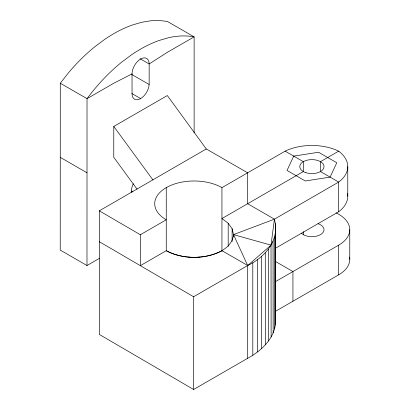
<?xml version="1.0" encoding="UTF-8"?>
<svg xmlns="http://www.w3.org/2000/svg" width="410" height="410" viewBox="0 0 410 410"><rect width="100%" height="100%" fill="white"/><g stroke="black" fill="none" stroke-linecap="round" stroke-linejoin="round"><path stroke-width="0.61" d="M194.13 132.768L194.125 36.869L167.352 21.433L159.244 20.5L150.69 20.787L141.783 22.268L132.614 24.923A136.797 78.992 -60 0 0 104.371 39.621L95.017 46.612A136.797 78.992 -60 0 0 68.383 72.929L60.285 83.23L60.224 250.064L86.987 265.531L99.568 258.279M86.987 265.531L87.022 98.666A136.797 78.992 -60 0 1 121.78 62.079L131.133 55.084A136.797 78.992 -60 0 1 159.372 40.385L168.546 37.73A136.797 78.992 -60 0 1 194.125 36.869L167.336 52.316L149.168 63.975L149.148 84.501A12.115 6.996 -60 0 1 142.203 97.503L139.974 98.938A12.115 6.996 -60 0 1 132.056 92.916L132.03 73.867A12.115 6.996 -60 0 1 140.599 59.03A12.115 6.996 -60 0 1 149.168 63.975L140.066 58.717M206.281 148.963L99.333 210.817L99.374 334.463L193.617 389.5L247.701 358.273C261.79 350.668 275.694 337.507 275.71 320.364L275.653 228.093L275.335 223.645L274.423 219.176L247.645 203.714L247.645 172.8L206.281 148.963L167.321 95.54L113.785 126.444L113.775 157.327L137.099 189.189M221.943 251.181L221.943 187.642L285.135 151.157A41.333 23.862 0 0 1 338.68 151.157A43.988 25.394 0 0 1 338.686 182.071L338.686 211.755L275.53 248.214M275.653 228.093C275.761 245.149 262.169 258.587 247.701 265.521L193.607 296.753L193.617 389.5M320.476 171.559L338.686 182.071L274.423 219.176L271.015 245.154L271.123 337.035M99.333 210.817L140.343 234.751L140.348 265.665L166.25 250.71C173.199 254.61 181.092 256.516 188.989 257.178L189.03 256.983M140.343 234.751L166.25 219.796A39.38 22.734 0 0 1 166.25 187.642A39.38 22.734 0 0 1 221.943 187.642M303.338 171.559L221.943 218.556L228.191 223.26L232.127 228.734L233.474 234.612L247.701 265.521L247.701 358.273M338.68 151.157L320.476 161.668L320.476 171.769M275.515 281.619L338.686 245.144A37.869 21.863 0 0 0 336.067 212.851M275.51 311.298L338.686 274.828A37.869 21.863 0 0 0 349.566 257.085M132.03 73.867L113.785 83.24L87.022 98.666L60.285 83.23M188.989 257.178C197.359 257.752 205.851 256.906 213.846 254.308C222.866 251.268 232.665 244.96 233.474 234.612L274.423 219.176M285.135 151.157L303.338 161.668L303.338 171.769M131.661 74.405L149.148 84.501M131.841 93.495L140.584 98.543M275.269 261.36L292.935 271.558L292.935 301.242M131.246 190.988L132.886 191.931M198.983 256.998L199.286 257.172M60.239 157.322L86.971 172.779M99.343 241.726L193.607 296.753M113.785 126.444L152.889 179.862M275.366 316.13L275.71 320.364M275.335 223.645L275.458 324.597M274.505 236.831L274.603 328.81M273.05 241.059L273.152 332.961M268.417 249.09L268.519 340.997M265.275 252.842L265.367 344.825M261.606 256.383L261.683 348.49M257.434 259.689L257.49 351.964M252.791 262.743L252.821 355.234M349.776 229.687L349.776 259.371M347.772 166.614L347.772 196.293M338.686 245.144L338.686 274.828M303.338 231.686L303.338 234.843M233.474 236.534L233.474 234.612L271.015 245.154L247.701 265.521L222.005 250.684C204.872 259.53 183.388 259.535 166.25 250.71L166.25 187.642M232.127 228.734L232.127 241.531M228.191 223.26L228.196 246.292M317.965 223.629A12.115 6.996 0 0 1 320.476 234.633A12.115 6.996 0 0 1 301.417 233.187M347.511 193.53A43.988 25.394 0 0 1 338.686 211.755M131.492 192.336A12.115 6.996 -60 0 1 133.332 183.757M293.704 156.102L287.036 170.463L305.245 180.974L330.117 177.125L336.779 162.765L318.575 152.253L293.704 156.102M305.85 172.671A12.115 6.996 0 0 0 324.028 166.614A12.115 6.996 0 0 0 305.85 160.556A12.115 6.996 0 0 0 305.85 172.671"/></g></svg>
